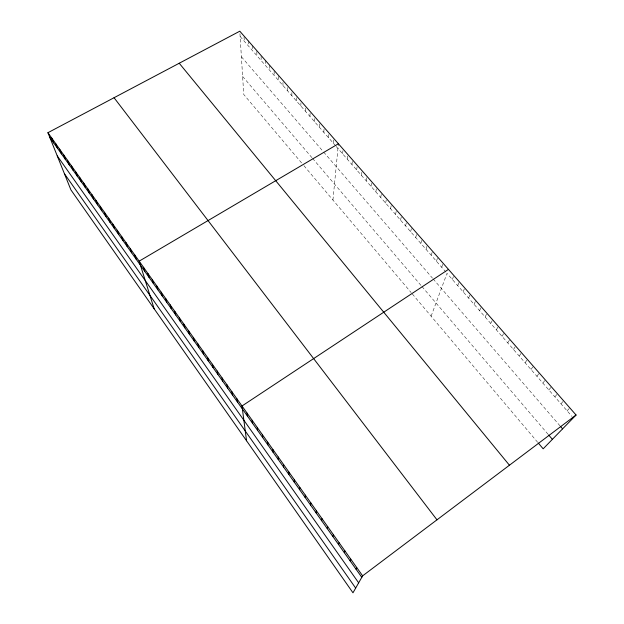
<?xml version="1.0" encoding="UTF-8"?>
<svg xmlns="http://www.w3.org/2000/svg" width="624" height="624" viewBox="0 0 624 624"><rect width="100%" height="100%" fill="white"/><g stroke="black" fill="none" stroke-linecap="round" stroke-linejoin="round"><path stroke-width="0.47" stroke-dasharray="3.12 2.34" d="M282.961 85.527L282.961 81.307M287.383 90.597L287.414 86.401M291.845 95.698L291.899 91.517M296.322 100.831L296.439 95.846M300.838 105.994L300.986 101.033M305.378 111.189L305.526 107.078M309.941 116.423L310.128 112.336M314.535 121.68L314.753 117.616M319.16 126.976L319.465 122.125M323.817 132.304L324.16 127.483M328.505 137.67L328.879 132.881M333.216 143.068L333.637 138.302M332.943 200.023L338.419 143.762M342.592 153.8L343.091 149.097M347.256 159.136L347.794 154.463M351.944 164.51L352.529 159.869M356.671 169.915L357.295 165.305M361.421 175.352L362.084 170.773M366.202 180.827L366.912 176.28M371.007 186.334L371.615 182.723M375.851 191.88L376.646 187.395M380.726 197.457L381.56 193.011M385.624 203.073L386.513 198.658M390.562 208.72L391.49 204.337M395.53 214.406L396.505 210.062M400.53 220.132L401.552 215.818M405.561 225.888L406.63 221.614M410.623 231.683L411.739 227.448M415.717 237.526L416.887 233.321M420.849 243.399L422.066 239.234M426.013 249.304L427.276 245.185M431.207 255.255L432.526 251.176M436.441 261.245L437.806 257.205M441.706 267.275L443.126 263.273M431.114 316.204L447.01 273.351L572.029 416.489M452.345 279.458L453.866 275.535M457.72 285.613L459.295 281.728M463.125 291.806L464.755 287.968M468.569 298.038L470.262 294.239M474.053 304.309L475.8 300.565M479.575 310.635L481.369 306.93M485.129 316.992L486.985 313.334M490.729 323.396L492.64 319.784M496.361 329.846L498.326 326.282M502.031 336.344L504.059 332.826M507.741 342.88L509.831 339.409M513.49 349.463L515.642 346.047M519.285 356.093L521.492 352.724M525.112 362.77L527.389 359.447M530.985 369.494L533.325 366.226M536.897 376.264L539.3 373.043M542.849 383.081L545.321 379.915M548.847 389.945L551.382 386.833M554.884 396.856L557.489 393.806M560.968 403.822L563.636 400.826M567.099 410.834L569.829 407.893M240.131 36.488L335.587 145.782M336.18 146.461L445.832 272.002M241.394 56.784L322.514 150.758M323.653 152.069L432.494 278.156M433.126 278.889L560.227 426.122M242.627 76.463L311.953 157.677M312.569 158.402L421.356 285.847M421.964 286.556L547.989 434.187M301.579 162.911L243.75 94.474L239.85 32.081M303.943 165.711L411.154 292.578M412.308 293.951L537.732 442.385M244.046 36.871L244.296 41.262M248.219 40.817L248.492 46.059M252.47 45.669L252.704 50.887M256.784 51.41L256.948 55.747M261.082 56.316L261.222 60.637M265.379 60.395L265.512 65.551M269.732 65.364L269.833 70.504M274.123 71.222L274.186 75.481M278.53 76.245L278.554 80.488"/><path stroke-width="0.94" d="M283.569 467.017L283.577 464.537M288.889 474.513L288.951 472.103M294.247 482.071L294.364 479.723M299.645 489.676L299.816 487.399M305.081 497.351L305.308 495.136M310.565 505.073L310.846 502.936M316.087 512.858L316.423 510.791M321.649 520.697L322.046 518.7M327.249 528.606L327.709 526.679M332.896 536.562L333.419 534.713M338.59 544.588L339.167 542.818M344.323 552.677L344.963 550.976M350.103 560.82L350.805 559.205M355.93 569.033L356.694 567.497M576.069 415.015L362.63 575.851L352.981 592.8L70.925 189.899L47.931 132.701L239.795 31.2L576.069 415.015L543.169 448.812L538.333 443.095M448.477 269.381L242.003 405.99L246.55 440.77M338.419 143.762L139.152 261.167L154.167 308.802M560.82 426.808L562.591 428.86M548.613 434.928L552.388 439.343M179.228 63.242L509.441 465.223M114.052 97.726L436.979 519.823M47.931 132.701L362.63 575.851M49.865 137.514L361.795 577.309M57.26 155.914L358.652 582.832M64.405 173.69L355.664 588.081M51.792 138.146L53.703 142.927M55.684 143.629L57.564 148.379M59.6 149.144L61.456 153.863M63.547 154.697L65.372 159.385M67.509 160.282L69.311 164.939M71.503 165.906L73.281 170.531M75.527 171.569L77.275 176.155M79.576 177.263L81.292 181.818M83.647 183.004L85.332 187.528M87.742 188.776L89.404 193.261M91.876 194.587L93.499 199.04M96.026 200.437L97.625 204.859M100.207 206.326L101.774 210.709M104.419 212.254L105.955 216.606M108.662 218.228L110.167 222.534M112.928 224.234L114.403 228.509M117.226 230.287L118.669 234.523M121.547 236.379L122.959 240.575M125.908 242.51L127.28 246.667M130.291 248.687L131.633 252.798M134.706 254.904L136.016 258.976M143.497 267.283L144.737 271.276M147.872 273.445L149.074 277.391M152.279 279.646L153.442 283.553M156.71 285.886L157.841 289.754M161.171 292.172L162.271 295.994M165.672 298.498L166.725 302.281M170.196 304.871L171.21 308.607M174.751 311.29L175.734 314.98M179.338 317.749L180.281 321.391M183.955 324.254L184.86 327.85M188.612 330.806L189.478 334.355M193.292 337.405L194.119 340.899M198.011 344.042L198.791 347.49M202.761 350.735L203.502 354.128M207.542 357.466L208.244 360.82M212.363 364.252L213.018 367.552M217.214 371.085L217.831 374.33M222.097 377.965L222.674 381.155M227.019 384.899L227.549 388.034M231.98 391.88L232.463 394.953M236.972 398.908L237.409 401.934M247.065 413.119L247.408 416.029M252.166 420.303L252.463 423.158M257.306 427.541L257.548 430.334M262.486 434.834L262.681 437.564M267.696 442.174L267.844 444.842M272.953 449.576L273.047 452.182M278.242 457.025L278.288 459.568"/></g></svg>
